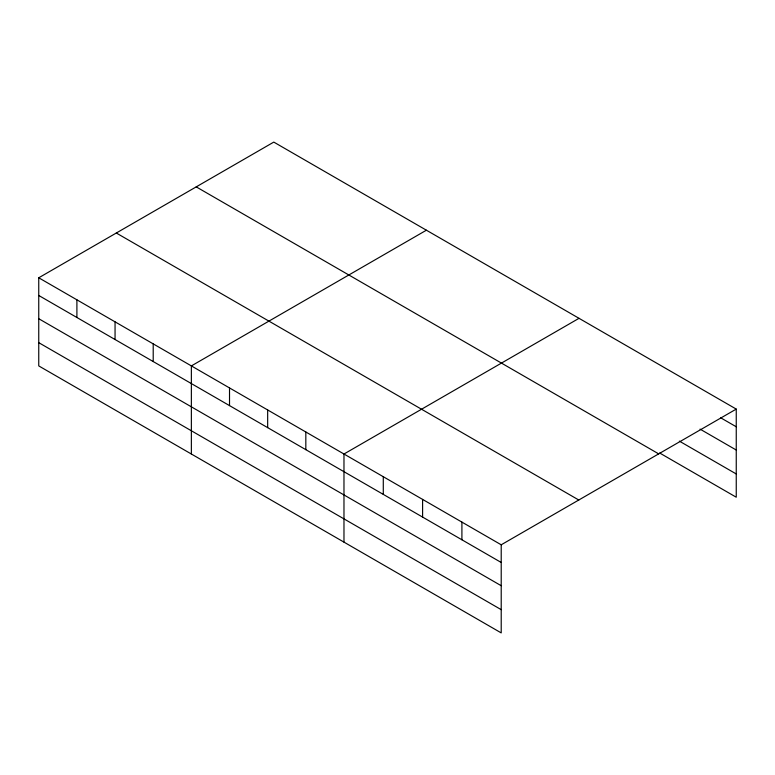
<?xml version="1.0" encoding="UTF-8"?>
<svg xmlns="http://www.w3.org/2000/svg" width="775" height="775" viewBox="0 0 775 775"><rect width="100%" height="100%" fill="white"/><g stroke="black" fill="none" stroke-linecap="round" stroke-linejoin="round"><path stroke-width="1.16" d="M501.212 585.716L501.212 544.796L38.75 277.789L38.75 365.907L501.212 632.904L501.212 585.716L38.75 318.719M38.75 277.789L273.788 142.096L736.25 409.093L736.25 497.211L659.699 453.017M426.395 230.204L191.367 365.907L191.367 454.014M579.012 318.322L343.974 454.014L343.974 542.122M501.212 544.796L736.25 409.093M720.731 417.822L736.25 426.773M700.048 429.118L736.25 450.023M679.355 441.12L736.25 473.961M196.22 186.872L658.692 453.879M116.308 233.013L578.78 500.011M38.75 295.469L501.212 562.476M38.75 342.657L501.212 609.663M461.91 522.098L461.91 539.778M422.598 499.4L422.598 517.08M383.286 476.712L383.286 494.392M305.825 431.985L305.825 449.665M267.666 409.956L267.666 427.635M229.516 387.926L229.516 405.616M153.208 343.877L153.208 361.557M115.058 321.848L115.058 339.528M76.899 299.818L76.899 317.498"/></g></svg>
